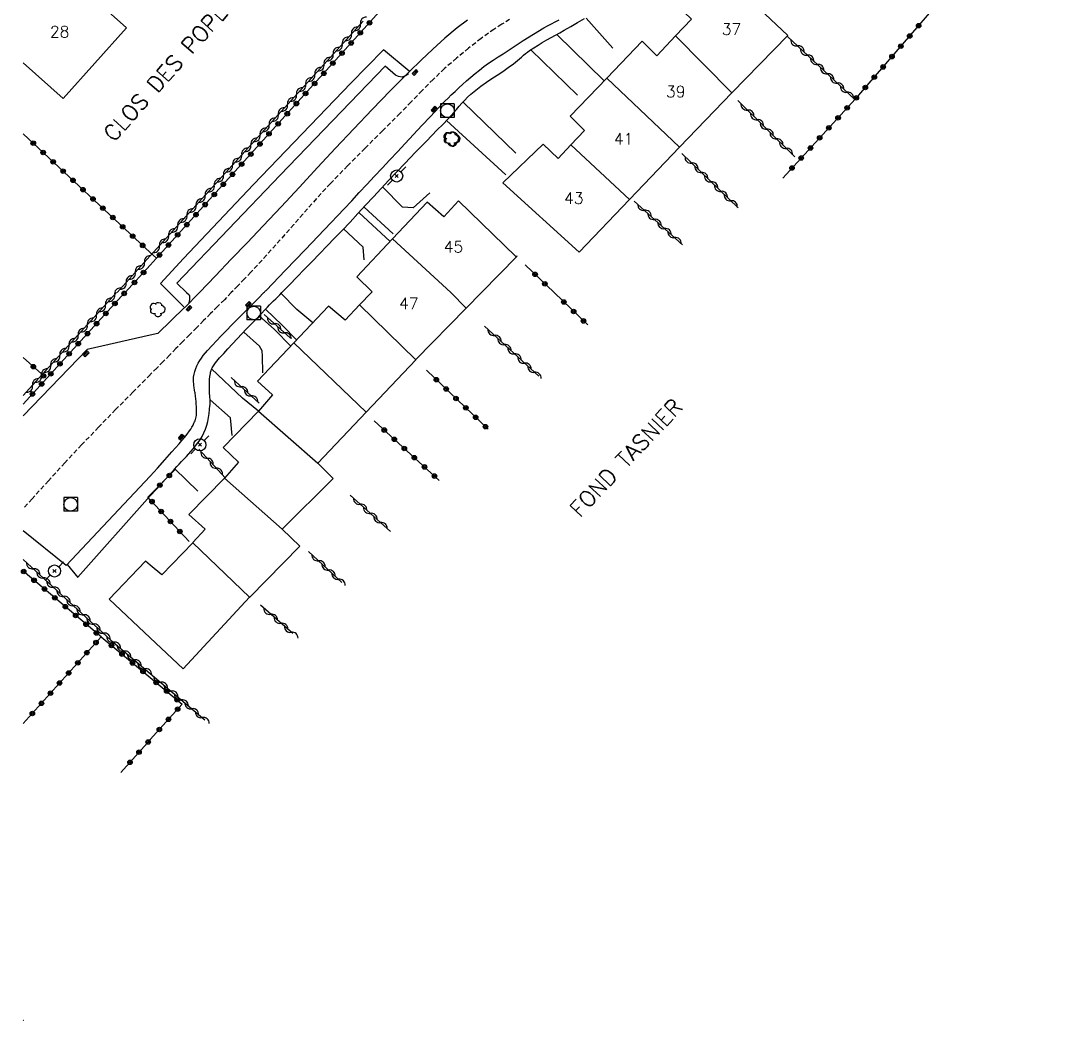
# Model space of a CAD drawing. Header units: millimetres. Extents: x 159000 to 160002, y 156999 to 158000.
# Drawn here: x 158999.7 to 159112.6, y 157090.8 to 157201 of the extents above; entities that cross this region are included whole.
import ezdxf
from ezdxf.enums import TextEntityAlignment as Align

# ---------------------------------------------------------------- set-up
doc = ezdxf.new("R2010")
doc.units = ezdxf.units.MM
doc.linetypes.add('DASHED', pattern=[0.75, 0.5, -0.25])
doc.layers.get('0').update_dxf_attribs({"linetype": 'CONTINUOUS'})
for name, color, linetype in [('W0001', 6, 'DASHED'), ('W0006', 2, 'CONTINUOUS'), ('W0008', 7, 'CONTINUOUS'), ('W0014', 7, 'CONTINUOUS'), ('W0017', 7, 'CONTINUOUS'), ('W0101', 7, 'CONTINUOUS'), ('W0104', 1, 'CONTINUOUS'), ('W0300', 7, 'CONTINUOUS'), ('W0310', 3, 'CONTINUOUS'), ('W0323', 7, 'CONTINUOUS'), ('W0401', 7, 'CONTINUOUS'), ('W0420', 7, 'CONTINUOUS'), ('W0473', 7, 'CONTINUOUS'), ('W0989', 7, 'CONTINUOUS'), ('W0991', 7, 'CONTINUOUS'), ('W1102', 7, 'CONTINUOUS')]:
    doc.layers.add(name, color=color, linetype=linetype)
doc.styles.get("Standard").update_dxf_attribs({"font": 'romans.shx', "width": 0.85})

# ---------------------------------------------------------------- blocks, each defined once
blk = doc.blocks.new('T300')
for p, q in [((-0.8, 0.51), (-0.86, 0.34)), ((-0.86, 0.34), (-0.86, 0.17)), ((-0.86, 0.17), (-0.74, 0.06)), ((-0.69, 0.63), (-0.8, 0.51)), ((-0.8, -0.06), (-0.74, 0.06)), ((-0.74, 0.06), (-0.69, 0.11)), ((-0.57, 0.69), (-0.69, 0.63)), ((-0.46, 0.69), (-0.57, 0.69)), ((-0.29, 0.63), (-0.46, 0.69)), ((-0.29, 0.63), (-0.17, 0.74)), ((-0.23, 0.57), (-0.29, 0.63)), ((-0.17, 0.74), (-0.06, 0.8)), ((-0.06, 0.8), (0.06, 0.8)), ((0.06, 0.8), (0.23, 0.74)), ((0.23, 0.74), (0.34, 0.63)), ((0.34, 0.63), (0.4, 0.51)), ((0.46, 0.46), (0.34, 0.46)), ((0.4, 0.51), (0.4, 0.46)), ((0.57, 0.4), (0.46, 0.46)), ((0.57, 0.4), (0.69, 0.29)), ((0.69, 0.29), (0.74, 0.17)), ((0.74, 0.06), (0.69, -0.17)), ((0.74, 0.17), (0.74, 0.06)), ((-0.8, -0.17), (-0.8, -0.06)), ((-0.8, -0.23), (-0.8, -0.17)), ((-0.74, -0.34), (-0.8, -0.23)), ((-0.69, -0.4), (-0.74, -0.34)), ((-0.51, -0.46), (-0.69, -0.4)), ((-0.4, -0.46), (-0.51, -0.46)), ((-0.4, -0.46), (-0.34, -0.46)), ((-0.34, -0.46), (-0.34, -0.4)), ((-0.34, -0.51), (-0.34, -0.46)), ((-0.29, -0.63), (-0.34, -0.51)), ((-0.17, -0.74), (-0.29, -0.63)), ((-0.06, -0.8), (-0.17, -0.74)), ((0.06, -0.8), (-0.06, -0.8)), ((0.17, -0.74), (0.06, -0.8)), ((0.23, -0.69), (0.17, -0.74)), ((0.29, -0.46), (0.23, -0.46)), ((0.29, -0.63), (0.23, -0.69)), ((0.46, -0.4), (0.29, -0.46)), ((0.34, -0.51), (0.29, -0.63)), ((0.34, -0.51), (0.34, -0.46)), ((0.57, -0.34), (0.46, -0.4)), ((0.63, -0.29), (0.57, -0.34)), ((0.69, -0.17), (0.63, -0.29))]:
    blk.add_line(p, q)
blk = doc.blocks.new('T401')
for p, q in [((-0.3, 0.3), (0, 0.3)), ((-0.3, -0.25), (-0.3, 0.3)), ((-0.3, 0.15), (0, 0.15)), ((-0.3, 0), (0, 0)), ((0, 0.3), (0, -0.25)), ((-0.3, -0.15), (0, -0.15)), ((-0.3, -0.25), (-0.3, -0.3)), ((-0.3, -0.3), (0, -0.3)), ((0, -0.3), (0, -0.25))]:
    blk.add_line(p, q)
blk = doc.blocks.new('T473')
for p, q in [((-0.166667, 0.166667), (0.166667, -0.166667)), ((-0.166667, -0.166667), (0.166667, 0.166667)), ((0.500001, 0.500001), (1.000002, 1.000002)), ((-1.000002, -1.000002), (-0.500001, -0.500001))]:
    blk.add_line(p, q)
blk.add_ellipse((0, 0), major_axis=(0.471405, 0.471405), ratio=1, start_param=5.4977871438, end_param=11.780972451)
blk = doc.blocks.new('T420')
for p, q in [((0.75, 0.75), (-0.75, 0.75)), ((-0.75, 0.75), (-0.75, -0.75)), ((0.75, 0.75), (0.75, -0.75)), ((0.75, -0.75), (-0.75, -0.75))]:
    blk.add_line(p, q)
blk.add_ellipse((0, 0), major_axis=(-0.53, 0.53), ratio=1, start_param=3.926991, end_param=10.210176)
blk = doc.blocks.new('t310o')
at = {"color": 0, "linetype": 'Continuous'}
for centre, start, end in [((-0.5, 0.38), 216.8699, 323.1304), ((0.5, -0.37), 36.8699, 143.1303)]:
    blk.add_arc(centre, 0.625, start, end, dxfattribs=at)
blk = doc.blocks.new('t323o')
at = {"color": 0, "linetype": 'Continuous'}
for radius in [0.25, 0.15]:
    blk.add_circle((0, 0), radius, dxfattribs=at)

msp = doc.modelspace()

# ---------------------------------------------------------------- linework, layer by layer
at = {"layer": 'W0001'}
for points in [[(159053.59, 157201.1), (159052.72, 157200.57), (159051.87, 157200.01), (159050.45, 157199), (159049.08, 157197.94), (159047.74, 157196.83), (159046.43, 157195.69), (159045.17, 157194.5), (159043.95, 157193.26), (159042.74, 157192.01), (159041.53, 157190.76), (159039.6, 157188.84), (159037.66, 157186.91), (159035.74, 157184.98), (159033.84, 157183.01), (159032.82, 157181.91), (159031.81, 157180.79), (159030.81, 157179.66), (159029.82, 157178.52), (159028.82, 157177.39), (159027.83, 157176.26), (159026.82, 157175.14), (159025.8, 157174.03), (159025.08, 157173.26), (159024.37, 157172.51), (159023.64, 157171.75), (159022.92, 157171)], [(159022.92, 157171), (159022.16, 157170.22), (159021.4, 157169.45), (159020.64, 157168.68), (159019.87, 157167.91), (159019.11, 157167.15), (159018.34, 157166.38), (159017.58, 157165.61), (159016.82, 157164.83), (159016.12, 157164.11), (159015.41, 157163.39), (159014.71, 157162.68), (159014, 157161.96)], [(159013.99, 157161.95), (159012.09, 157160.03), (159010.18, 157158.11), (159008.29, 157156.17), (159006.42, 157154.21), (159004.59, 157152.25), (159002.77, 157150.27), (159000.97, 157148.27), (159000, 157147.18)]]:
    msp.add_lwpolyline(points, dxfattribs=at)
at = {"layer": 'W0006'}
for points in [[(159039.89, 157195.96), (159028.32, 157183.95), (159016.92, 157172.05)], [(159042.46, 157195.12), (159042.19, 157194.92), (159041.77, 157194.75), (159041.36, 157194.8), (159041.03, 157194.98), (159039.89, 157195.96)], [(159016.92, 157172.05), (159017.98, 157171)], [(159017.98, 157171), (159018.28, 157170.74)], [(159018.28, 157170.74), (159018.3, 157170.68), (159018.31, 157170.61), (159018.32, 157170.55), (159018.33, 157170.48), (159018.33, 157170.43), (159018.33, 157170.38), (159018.32, 157170.33), (159018.32, 157170.28), (159018.3, 157170.16), (159018.28, 157170.04), (159018.26, 157169.92), (159018.24, 157169.81)]]:
    msp.add_lwpolyline(points, dxfattribs=at)
at = {"layer": 'W0008'}
for points in [[(159048.97, 157201.04), (159047.83, 157200.18), (159046.45, 157199.03), (159045.12, 157197.83), (159043.83, 157196.6), (159042.55, 157195.35), (159040.47, 157193.28), (159038.43, 157191.18), (159036.41, 157189.06), (159034.41, 157186.92), (159032.42, 157184.77), (159030.43, 157182.62), (159028.43, 157180.47), (159026.42, 157178.34), (159024.67, 157176.5), (159022.92, 157174.67), (159021.18, 157172.83), (159019.43, 157171)], [(159019.43, 157171), (159017.77, 157169.31)], [(159017.77, 157169.34), (159014.82, 157166.49)], [(159014.82, 157166.49), (159014, 157166.3)], [(159013.99, 157166.3), (159007.05, 157164.73)], [(159014, 157166.3), (159013.99, 157166.3)], [(159007.05, 157164.73), (159000, 157157.42)], [(159000, 157144.78), (159004.72, 157140.97)]]:
    msp.add_lwpolyline(points, dxfattribs=at)
at = {"layer": 'W0014'}
for points in [[(159026.52, 157171), (159026.57, 157171.06), (159026.63, 157171.12), (159026.69, 157171.18), (159026.75, 157171.24), (159028.9, 157173.48), (159031.06, 157175.72), (159033.21, 157177.97), (159035.35, 157180.22), (159036.19, 157181.12), (159037.03, 157182.02), (159037.87, 157182.92), (159038.71, 157183.83), (159039.55, 157184.73), (159040.39, 157185.63), (159041.23, 157186.53), (159042.07, 157187.43), (159043, 157188.43), (159043.92, 157189.43), (159044.86, 157190.42), (159045.8, 157191.41), (159046.13, 157191.76), (159046.47, 157192.1), (159046.81, 157192.44), (159047.16, 157192.78), (159047.58, 157193.18), (159048, 157193.58), (159048.43, 157193.97), (159048.86, 157194.35), (159049.32, 157194.75), (159049.79, 157195.15), (159050.27, 157195.53), (159050.76, 157195.91), (159051.27, 157196.28), (159051.8, 157196.63), (159052.33, 157196.97), (159052.87, 157197.32), (159053.98, 157198.05), (159055.1, 157198.77), (159056.23, 157199.48), (159057.37, 157200.17), (159057.78, 157200.4), (159058.2, 157200.62), (159058.62, 157200.84), (159059.05, 157201.05)], [(159028.49, 157171), (159029.32, 157171.86), (159030.16, 157172.71), (159030.99, 157173.57), (159031.82, 157174.42), (159032.66, 157175.28), (159033.49, 157176.14), (159034.31, 157177), (159035.14, 157177.86), (159036.01, 157178.78), (159036.87, 157179.7), (159037.72, 157180.63), (159038.58, 157181.55), (159039.44, 157182.48), (159040.3, 157183.4), (159041.16, 157184.32), (159042.03, 157185.24), (159042.62, 157185.86), (159043.22, 157186.47), (159043.82, 157187.08), (159044.42, 157187.7), (159045.02, 157188.31), (159045.62, 157188.92), (159046.22, 157189.54), (159046.81, 157190.15), (159047.12, 157190.49), (159047.43, 157190.84), (159047.73, 157191.19), (159048.03, 157191.53), (159048.33, 157191.88), (159048.65, 157192.22), (159048.97, 157192.55), (159049.31, 157192.86), (159049.87, 157193.32), (159050.44, 157193.76), (159051.03, 157194.18), (159051.63, 157194.58), (159052.24, 157194.98), (159052.84, 157195.38), (159053.43, 157195.79), (159054.01, 157196.22), (159054.24, 157196.4), (159054.46, 157196.58), (159054.68, 157196.77), (159054.9, 157196.96), (159055.12, 157197.15), (159055.34, 157197.34), (159055.57, 157197.51), (159055.8, 157197.68), (159056.26, 157197.99), (159056.73, 157198.28), (159057.2, 157198.56), (159057.69, 157198.84), (159058.17, 157199.1), (159058.65, 157199.37), (159059.13, 157199.64), (159059.61, 157199.91), (159060.35, 157200.34), (159061.09, 157200.77), (159061.83, 157201.21)], [(159039.71, 157197.77), (159036.11, 157194.07), (159032.53, 157190.36), (159028.95, 157186.63), (159025.38, 157182.9), (159022.8, 157180.19), (159020.24, 157177.47), (159017.67, 157174.74), (159015.12, 157172)], [(159042.51, 157195.42), (159039.71, 157197.77)], [(159014, 157150.78), (159014.8, 157151.67), (159015.59, 157152.56), (159016.38, 157153.45), (159017.17, 157154.35), (159017.47, 157154.69), (159017.77, 157155.03), (159018.06, 157155.39), (159018.33, 157155.76), (159018.46, 157155.96), (159018.59, 157156.17), (159018.71, 157156.38), (159018.81, 157156.6), (159018.88, 157156.74), (159018.94, 157156.88), (159018.99, 157157.02), (159019.03, 157157.17), (159019.06, 157157.31), (159019.08, 157157.46), (159019.09, 157157.6), (159019.1, 157157.75), (159019.1, 157157.83), (159019.1, 157157.91), (159019.1, 157158), (159019.1, 157158.08), (159019.09, 157158.16), (159019.09, 157158.24), (159019.08, 157158.33), (159019.08, 157158.41), (159019.06, 157158.7), (159019.04, 157159), (159019.02, 157159.29), (159018.99, 157159.58), (159018.97, 157159.71), (159018.95, 157159.83), (159018.93, 157159.96), (159018.9, 157160.08), (159018.88, 157160.21), (159018.86, 157160.33), (159018.84, 157160.46), (159018.83, 157160.58), (159018.81, 157160.72), (159018.79, 157160.85), (159018.78, 157160.99), (159018.77, 157161.12), (159018.76, 157161.26), (159018.76, 157161.4), (159018.76, 157161.53), (159018.77, 157161.67), (159018.82, 157162), (159018.9, 157162.32), (159019.01, 157162.63), (159019.13, 157162.94), (159019.28, 157163.24), (159019.45, 157163.52), (159019.63, 157163.79), (159019.83, 157164.06), (159020.29, 157164.63), (159020.8, 157165.17), (159021.31, 157165.7), (159021.82, 157166.22), (159022.4, 157166.83), (159022.98, 157167.43), (159023.57, 157168.02), (159024.16, 157168.62), (159024.75, 157169.21), (159025.34, 157169.8), (159025.93, 157170.4), (159026.52, 157171)], [(159014, 157148.6), (159014.67, 157149.34), (159015.33, 157150.08), (159016, 157150.81), (159016.66, 157151.55), (159016.92, 157151.83), (159017.18, 157152.1), (159017.44, 157152.38), (159017.71, 157152.65), (159017.97, 157152.92), (159018.22, 157153.2), (159018.47, 157153.49), (159018.72, 157153.78), (159018.98, 157154.1), (159019.25, 157154.44), (159019.49, 157154.78), (159019.71, 157155.15), (159019.9, 157155.55), (159020.07, 157155.96), (159020.21, 157156.38), (159020.33, 157156.81), (159020.42, 157157.24), (159020.49, 157157.68), (159020.53, 157158.12), (159020.57, 157158.56), (159020.58, 157158.64), (159020.58, 157158.71), (159020.58, 157158.79), (159020.58, 157158.86), (159020.58, 157158.94), (159020.58, 157159.01), (159020.58, 157159.09), (159020.58, 157159.17), (159020.57, 157159.56), (159020.54, 157159.96), (159020.52, 157160.35), (159020.52, 157160.75), (159020.52, 157161.08), (159020.54, 157161.41), (159020.56, 157161.75), (159020.62, 157162.08), (159020.65, 157162.24), (159020.7, 157162.4), (159020.76, 157162.55), (159020.83, 157162.7), (159021.2, 157163.27), (159021.64, 157163.8), (159022.11, 157164.29), (159022.56, 157164.79), (159023.57, 157165.91), (159024.61, 157167), (159025.65, 157168.09), (159026.69, 157169.18), (159026.91, 157169.41), (159027.14, 157169.64), (159027.36, 157169.86), (159027.59, 157170.09), (159027.82, 157170.32), (159028.04, 157170.54), (159028.27, 157170.77), (159028.49, 157171)], [(159015.12, 157172), (159016.11, 157171)], [(159016.11, 157171), (159017.68, 157169.44)], [(159004.72, 157140.94), (159013.99, 157150.77)], [(159013.99, 157150.77), (159014, 157150.78)], [(159006.02, 157139.64), (159013.99, 157148.6)], [(159013.99, 157148.6), (159014, 157148.6)], [(159004.82, 157141.04), (159006.02, 157139.61)]]:
    msp.add_lwpolyline(points, dxfattribs=at)
at = {"layer": 'W0017'}
for points in [[(159064.97, 157197.94), (159062.02, 157201.26)], [(159064.01, 157194.33), (159058.78, 157199.43)], [(159055.93, 157197.77), (159061.08, 157192.74)], [(159054.27, 157186.36), (159048.46, 157191.98)], [(159046.63, 157189.97), (159053.17, 157183.96)], [(159044.79, 157182.01), (159042.96, 157180.35), (159041.8, 157180.4), (159039.6, 157182.65)], [(159040.75, 157177.46), (159037.55, 157180.43)], [(159040.42, 157176.64), (159036.97, 157179.81)], [(159037.57, 157174.6), (159037.46, 157176.01), (159035.3, 157178.04)], [(159031.91, 157167.68), (159030.15, 157169.12), (159028.39, 157170.94)], [(159030.12, 157165.79), (159028.55, 157167.36), (159026.7, 157169.18)], [(159029.47, 157165.1), (159027.67, 157166.92), (159026, 157168.45)], [(159026.41, 157162.16), (159026.38, 157163.98), (159026.34, 157164.58), (159026.04, 157165.08), (159024.29, 157166.64)], [(159025.94, 157157.94), (159024.16, 157159.36), (159020.76, 157162.59)], [(159023.01, 157155.25), (159022.83, 157157.19), (159020.58, 157159.2)], [(159019.24, 157149.12), (159016.69, 157151.58)]]:
    msp.add_lwpolyline(points, dxfattribs=at)
at = {"layer": 'W0101'}
for points in [[(159000, 157196.32), (159004.41, 157192.39), (159011.38, 157200.19), (159003.61, 157207.12)], [(159084.24, 157199.35), (159076.09, 157207.05), (159071.99, 157202.72), (159073.62, 157201.14), (159071.87, 157199.28)], [(159071.87, 157199.28), (159069.81, 157197.1), (159068.19, 157198.71), (159064.31, 157194.64)], [(159078.09, 157193), (159084.24, 157199.35)], [(159064.31, 157194.64), (159060.27, 157190.43), (159061.83, 157188.85), (159060.34, 157187.27)], [(159072.31, 157187.03), (159078.09, 157193)], [(159060.34, 157187.27), (159058.93, 157185.78), (159057.29, 157187.35), (159052.85, 157183.08), (159061.27, 157175.46), (159066.8, 157181.26)], [(159066.8, 157181.26), (159072.31, 157187.03)], [(159054.29, 157174.99), (159047.97, 157181.11), (159046.36, 157179.36), (159044.52, 157180.98), (159040.68, 157176.92)], [(159040.68, 157176.92), (159036.74, 157172.74), (159038.45, 157171.09), (159038.37, 157171)], [(159050.51, 157171), (159054.42, 157175.02), (159054.29, 157174.99)], [(159038.37, 157171), (159037.06, 157169.64)], [(159048.81, 157169.27), (159050.51, 157171)], [(159037.06, 157169.64), (159035.46, 157167.96), (159033.64, 157169.5), (159029.82, 157165.47)], [(159043.27, 157163.62), (159048.81, 157169.27)], [(159029.82, 157165.47), (159025.82, 157161.24), (159027.47, 157159.73), (159025.94, 157157.92), (159025.94, 157157.94)], [(159037.78, 157157.82), (159043.27, 157163.59), (159043.27, 157163.62)], [(159025.94, 157157.94), (159022.04, 157153.92), (159023.73, 157152.3), (159022.16, 157150.55)], [(159032.46, 157152.21), (159037.78, 157157.82)], [(159028.53, 157144.92), (159034.16, 157150.5), (159032.46, 157152.21)], [(159022.16, 157150.55), (159018.25, 157146.54), (159020.05, 157144.93), (159018.7, 157143.45)], [(159024.94, 157137.45), (159024.97, 157137.45), (159030.47, 157143.05), (159028.53, 157144.92)], [(159018.7, 157143.45), (159018.7, 157143.43), (159015.28, 157139.9), (159014, 157140.98)], [(159013.99, 157140.98), (159013.47, 157141.42), (159009.48, 157137.23), (159013.99, 157132.97)], [(159014, 157132.96), (159017.61, 157129.55), (159024.94, 157137.45)]]:
    msp.add_lwpolyline(points, dxfattribs=at)
at = {"layer": 'W0104'}
for points in [[(159014, 157140.98), (159013.99, 157140.98)], [(159013.99, 157132.97), (159014, 157132.96)], [(159000, 157090.82), (159000.02, 157090.8), (159000, 157090.78)]]:
    msp.add_lwpolyline(points, dxfattribs=at)
at = {"layer": 'W0310'}
for points in [[(159037.44, 157200.92), (159014, 157175.05)], [(159091.64, 157192.28), (159084.21, 157199.22)], [(159085.02, 157185.96), (159078.74, 157192.17)], [(159078.78, 157180.35), (159072.57, 157186.32)], [(159072.64, 157176.28), (159067.33, 157181.08)], [(159014, 157175.05), (159010.33, 157171)], [(159010.28, 157171), (159000, 157159.65)], [(159029.4, 157166.02), (159026.54, 157168.57)], [(159056.81, 157161.78), (159050.83, 157167.31)], [(159025.99, 157158.82), (159022.9, 157161.64)], [(159022.29, 157150.54), (159019.33, 157153.75)], [(159040.46, 157144.68), (159036.03, 157148.68)], [(159035.1, 157139.07), (159031.44, 157142.47)], [(159000, 157141.58), (159009.66, 157132.71), (159013.99, 157129.02)], [(159029.7, 157133.42), (159026.15, 157136.55)], [(159013.99, 157129.02), (159014, 157129.02)], [(159014, 157129.02), (159020.01, 157123.91)]]:
    msp.add_lwpolyline(points, dxfattribs=at)
at = {"layer": 'W0323'}
for points in [[(159014, 157174.03), (159014.66, 157174.75), (159038.94, 157201.61), (159052.64, 157216.88), (159042.4, 157226.58)], [(159083.71, 157183.62), (159092.07, 157192.75), (159105.37, 157208.21), (159112.65, 157215.88)], [(159014, 157175.41), (159000, 157188.48)], [(159014.68, 157174.78), (159014, 157175.41)], [(159011.24, 157171), (159014, 157174.03)], [(159058.49, 157171), (159055.32, 157174.05)], [(159000, 157158.71), (159011.2, 157171)], [(159062.21, 157167.43), (159058.49, 157171)], [(159000, 157163.84), (159002.33, 157161.74)], [(159044.43, 157162.45), (159051.23, 157155.94)], [(159045.84, 157150.3), (159038.67, 157156.86)], [(159014, 157148.71), (159016.69, 157151.45)], [(159013.99, 157148.17), (159013.74, 157148.44), (159013.99, 157148.7)], [(159013.99, 157148.7), (159014, 157148.71)], [(159014, 157148.17), (159013.99, 157148.17)], [(159018.27, 157143.58), (159014, 157148.17)], [(159000, 157123.5), (159008.57, 157133.06), (159000, 157140.3)], [(159008.57, 157133.06), (159013.99, 157128.58)], [(159013.99, 157128.58), (159014, 157128.57)], [(159014, 157128.57), (159017.52, 157125.66), (159014, 157121.74)], [(159013.99, 157121.73), (159010.76, 157118.13)], [(159014, 157121.74), (159013.99, 157121.73)]]:
    msp.add_lwpolyline(points, dxfattribs=at)
at = {"layer": 'W1102'}
for points in [[(159071.87, 157199.28), (159078.09, 157193)], [(159064.31, 157194.64), (159072.31, 157187.03)], [(159060.34, 157187.27), (159066.8, 157181.26)], [(159040.68, 157176.92), (159047.11, 157171)], [(159047.11, 157171), (159048.81, 157169.27)], [(159043.27, 157163.59), (159037.06, 157169.64)], [(159029.82, 157165.47), (159037.78, 157157.82)], [(159025.94, 157157.92), (159032.46, 157152.21)], [(159028.53, 157144.92), (159022.16, 157150.55)], [(159024.94, 157137.45), (159018.7, 157143.43)]]:
    msp.add_lwpolyline(points, dxfattribs=at)

# ---------------------------------------------------------------- block references
at = {"layer": 'W0300'}
for p in [(159047.21, 157187.92), (159047.36, 157187.9), (159014.86, 157169.12)]:
    msp.add_blockref('T300', p, dxfattribs=at)
at = {"layer": 'W0310'}
for p, rotation in [((159037.16, 157200.62), 227.8231475639559), ((159036.16, 157199.51), 227.8231475639559), ((159035.15, 157198.4), 227.8231475639559), ((159034.14, 157197.29), 227.8231475639559), ((159085.31, 157198.2), 136.9287977310387), ((159033.14, 157196.17), 227.8231475639559), ((159086.4, 157197.17), 136.9287977310387), ((159087.5, 157196.15), 136.9287977310387), ((159032.13, 157195.06), 227.8231475639559), ((159088.59, 157195.12), 136.9287977310387), ((159031.12, 157193.95), 227.8231475639559), ((159089.69, 157194.1), 136.9287977310387), ((159030.11, 157192.84), 227.8231475639559), ((159090.78, 157193.08), 136.9287977310387), ((159029.11, 157191.73), 227.8231475639559), ((159028.1, 157190.62), 227.8231475639559), ((159079.81, 157191.12), 135.2705422863797), ((159027.09, 157189.5), 227.8231475639559), ((159080.87, 157190.06), 135.2705422863797), ((159026.09, 157188.39), 227.8231475639559), ((159081.94, 157189.01), 135.2705422863797), ((159025.08, 157187.28), 227.8231475639559), ((159083.01, 157187.95), 135.2705422863797), ((159024.07, 157186.17), 227.8231475639559), ((159084.07, 157186.9), 135.2705422863797), ((159023.06, 157185.06), 227.8231475639559), ((159073.65, 157185.28), 136.1045375639214), ((159022.06, 157183.95), 227.8231475639559), ((159074.73, 157184.24), 136.1045375639214), ((159021.05, 157182.83), 227.8231475639559), ((159075.81, 157183.2), 136.1045375639214), ((159020.04, 157181.72), 227.8231475639559), ((159076.89, 157182.16), 136.1045375639214), ((159019.04, 157180.61), 227.8231475639559), ((159077.97, 157181.12), 136.1045375639214), ((159018.03, 157179.5), 227.8231475639559), ((159068.45, 157180.08), 137.82766379142), ((159017.02, 157178.39), 227.8231475639559), ((159069.56, 157179.07), 137.82766379142), ((159070.67, 157178.06), 137.82766379142), ((159016.01, 157177.28), 227.8231475639559), ((159071.78, 157177.06), 137.82766379142), ((159015.01, 157176.17), 227.8231475639559), ((159013.35, 157174.33), 227.8231475639386), ((159012.34, 157173.22), 227.8231475639386), ((159011.33, 157172.11), 227.8231475639386), ((159010.07, 157170.77), 227.8236556895569), ((159009.06, 157169.65), 227.8236556895569), ((159008.06, 157168.54), 227.8236556895569), ((159007.05, 157167.43), 227.8236556895569), ((159027.66, 157167.57), 138.2924215742083), ((159006.04, 157166.32), 227.8236556895569), ((159028.78, 157166.57), 138.2924215742083), ((159051.93, 157166.29), 137.1953541226509), ((159005.04, 157165.21), 227.8236556895569), ((159053.03, 157165.27), 137.1953541226509), ((159004.03, 157164.1), 227.8236556895569), ((159054.13, 157164.25), 137.1953541226509), ((159003.02, 157162.98), 227.8236556895569), ((159055.23, 157163.23), 137.1953541226509), ((159056.33, 157162.22), 137.1953541226509), ((159002.01, 157161.87), 227.8236556895569), ((159001.01, 157160.76), 227.8236556895569), ((159024, 157160.63), 137.6734042253114), ((159025.11, 157159.62), 137.6734042253114), ((159020.26, 157152.74), 132.666223578075), ((159021.28, 157151.64), 132.666223578075), ((159037.14, 157147.67), 137.9747195303), ((159038.25, 157146.67), 137.9747195303), ((159039.37, 157145.66), 137.9747195303), ((159032.54, 157141.45), 137.0107960905927), ((159001.1, 157140.56), 317.4386751002921), ((159033.64, 157140.43), 137.0107960905927), ((159002.21, 157139.55), 317.4386751002921), ((159003.31, 157138.53), 317.4386751002921), ((159034.74, 157139.41), 137.0107960905927), ((159004.42, 157137.52), 317.4386751002921), ((159005.52, 157136.5), 317.4386751002921), ((159006.63, 157135.49), 317.4386751002921), ((159027.27, 157135.55), 138.6211263147019), ((159007.73, 157134.47), 317.4386751002921), ((159028.4, 157134.56), 138.6211263147019), ((159008.84, 157133.46), 317.4386751002921), ((159029.53, 157133.57), 138.6211263147019), ((159009.95, 157132.46), 319.6502881646102), ((159011.1, 157131.48), 319.6502881646102), ((159012.24, 157130.51), 319.6502881646102), ((159013.38, 157129.54), 319.6502881646102), ((159015.14, 157128.05), 319.6502881648952), ((159016.29, 157127.08), 319.6502881648952), ((159017.43, 157126.1), 319.6502881648952), ((159018.57, 157125.13), 319.6502881648952), ((159019.72, 157124.16), 319.6502881648952)]:
    msp.add_blockref('t310o', p, dxfattribs=dict(at, rotation=rotation))
at = {"layer": 'W0323'}
for p, rotation in [((159038.15, 157200.73), 47.87978022953586), ((159098.67, 157200.42), 49.2947519244192), ((159037.14, 157199.62), 47.87978022953586), ((159097.69, 157199.28), 49.2947519244192), ((159036.14, 157198.5), 47.87978022953586), ((159096.71, 157198.15), 49.2947519244192), ((159035.13, 157197.39), 47.87978022953586), ((159095.73, 157197.01), 49.2947519244192), ((159034.12, 157196.28), 47.87978022953586), ((159094.76, 157195.87), 49.2947519244192), ((159033.12, 157195.17), 47.87978022953586), ((159093.78, 157194.74), 49.2947519244192), ((159032.11, 157194.05), 47.87978022953586), ((159092.8, 157193.6), 49.2947519244192), ((159031.11, 157192.94), 47.87978022953586), ((159091.81, 157192.47), 47.50677252761552), ((159030.1, 157191.83), 47.87978022953586), ((159090.8, 157191.36), 47.50677252761552), ((159029.09, 157190.71), 47.87978022953586), ((159089.79, 157190.26), 47.50677252761552), ((159028.09, 157189.6), 47.87978022953586), ((159088.77, 157189.15), 47.50677252761552), ((159027.08, 157188.49), 47.87978022953586), ((159087.76, 157188.05), 47.50677252761552), ((159001.1, 157187.46), 136.9666515399166), ((159002.19, 157186.44), 136.9666515399166), ((159026.08, 157187.38), 47.87978022953586), ((159086.75, 157186.94), 47.50677252761552), ((159003.29, 157185.41), 136.9666515399166), ((159025.07, 157186.26), 47.87978022953586), ((159085.73, 157185.83), 47.50677252761552), ((159004.39, 157184.39), 136.9666515399166), ((159024.06, 157185.15), 47.87978022953586), ((159084.72, 157184.73), 47.50677252761552), ((159005.48, 157183.37), 136.9666515399166), ((159023.06, 157184.04), 47.87978022953586), ((159006.58, 157182.34), 136.9666515399166), ((159022.05, 157182.93), 47.87978022953586), ((159007.68, 157181.32), 136.9666515399166), ((159021.05, 157181.81), 47.87978022953586), ((159008.77, 157180.3), 136.9666515399166), ((159020.04, 157180.7), 47.87978022953586), ((159009.87, 157179.27), 136.9666515399166), ((159019.03, 157179.59), 47.87978022953586), ((159010.96, 157178.25), 136.9666515399166), ((159018.03, 157178.48), 47.87978022953586), ((159012.06, 157177.22), 136.9666515399166), ((159017.02, 157177.36), 47.87978022953586), ((159013.16, 157176.2), 136.9666515399166), ((159015.01, 157175.14), 47.87978022953586), ((159016.01, 157176.25), 47.87978022953586), ((159013.26, 157173.22), 47.65567144273963), ((159056.4, 157173.01), 136.0605004984816), ((159012.25, 157172.11), 47.65567144273963), ((159057.48, 157171.97), 136.0605004984816), ((159011.11, 157170.91), 47.65617956856402), ((159010.1, 157169.8), 47.65617956856402), ((159059.57, 157169.96), 136.1902649441884), ((159009.09, 157168.69), 47.65617956856402), ((159060.65, 157168.92), 136.1902649441884), ((159008.08, 157167.58), 47.65617956856402), ((159061.73, 157167.88), 136.1902649441884), ((159007.07, 157166.47), 47.65617956856402), ((159006.06, 157165.37), 47.65617956856402), ((159005.05, 157164.26), 47.65617956856402), ((159001.11, 157162.84), 317.8644864442909), ((159004.04, 157163.15), 47.65617956856402), ((159002.22, 157161.83), 317.8644864442909), ((159003.03, 157162.04), 47.65617956856402), ((159002.02, 157160.93), 47.65617956856402), ((159045.52, 157161.41), 316.2320290428892), ((159001.01, 157159.82), 47.65617956856402), ((159046.6, 157160.37), 316.2320290428892), ((159047.68, 157159.33), 316.2320290428892), ((159048.77, 157158.3), 316.2320290428892), ((159049.85, 157157.26), 316.2320290428892), ((159050.93, 157156.22), 316.2320290428892), ((159039.78, 157155.85), 137.5107607073643), ((159040.89, 157154.83), 137.5107607073643), ((159041.99, 157153.82), 137.5107607073643), ((159043.1, 157152.81), 137.5107607073643), ((159044.21, 157151.79), 137.5107607073643), ((159016.1, 157150.85), 45.55787987712916), ((159045.31, 157150.78), 137.5107607073643), ((159015.05, 157149.78), 45.55787987712916), ((159014.18, 157147.97), 133.0121242041963), ((159015.2, 157146.88), 133.0121242041963), ((159016.23, 157145.78), 133.0121242041963), ((159017.25, 157144.68), 133.0121242041963), ((159000.05, 157140.27), 139.7866216858066), ((159001.19, 157139.3), 139.7866216858066), ((159002.34, 157138.33), 139.7866216858066), ((159003.48, 157137.36), 139.7866216858066), ((159004.63, 157136.39), 139.7866216858066), ((159005.77, 157135.42), 139.7866216858066), ((159006.92, 157134.45), 139.7866216858066), ((159008.06, 157133.49), 139.7866216858066), ((159008.01, 157132.43), 48.14137978233498), ((159007.01, 157131.32), 48.14137978233498), ((159009.72, 157132.11), 320.4317472941435), ((159010.88, 157131.15), 320.4317472941435), ((159006.01, 157130.2), 48.14137978233498), ((159012.04, 157130.19), 320.4317472941435), ((159005, 157129.08), 48.14137978233498), ((159013.19, 157129.24), 320.4317472941435), ((159004, 157127.97), 48.14137978233498), ((159014.65, 157128.04), 320.4317472945044), ((159003, 157126.85), 48.14137978233498), ((159015.81, 157127.08), 320.4317472945044), ((159002, 157125.73), 48.14137978233498), ((159016.96, 157126.12), 320.4317472945044), ((159001, 157124.61), 48.14137978233498), ((159017.01, 157125.09), 228.0682669225282), ((159016, 157123.97), 228.0682669225282), ((159015, 157122.85), 228.0682669225282), ((159013.76, 157121.48), 228.0682669228841), ((159012.76, 157120.36), 228.0682669228841), ((159011.76, 157119.24), 228.0682669228841)]:
    msp.add_blockref('t323o', p, dxfattribs=dict(at, rotation=rotation))
at = {"layer": 'W0401'}
for p, rotation in [((159043.07, 157195.36), 134.396488469026), ((159045.38, 157191.13), 316.2279164963675), ((159024.91, 157169.6), 315.1443377203962), ((159018.16, 157169.36), 135.807578230794), ((159006.83, 157164.35), 136.0223193782992), ((159017.52, 157154.99), 319.0863438338287)]:
    msp.add_blockref('T401', p, dxfattribs=dict(at, rotation=rotation))
at = {"layer": 'W0420'}
for p in [(159046.74, 157191.04), (159025.39, 157168.75), (159005.22, 157147.66)]:
    msp.add_blockref('T420', p, dxfattribs=at)
at = {"layer": 'W0473'}
for p in [(159041.15, 157183.85), (159019.46, 157154.23), (159003.44, 157140.32)]:
    msp.add_blockref('T473', p, dxfattribs=at)

# ---------------------------------------------------------------- texts
at = {"layer": 'W0989'}
for s, rotation, p in [('CLOS DES POPLIS', 48.3948, (159009.99, 157187.5)), ('FOND TASNIER', 46.6956, (159061.33, 157146.12))]:
    msp.add_text(s, height=1.75, rotation=rotation, dxfattribs=at).set_placement(p)
at = {"layer": 'W0991'}
for s, p in [('28', (159004.01, 157199.75)), ('37', (159078.05, 157200.02)), ('39', (159071.9, 157193.15)), ('41', (159066.16, 157187.95)), ('43', (159060.67, 157181.4)), ('45', (159047.41, 157176.05)), ('47', (159042.49, 157169.81))]:
    msp.add_text(s, height=1.25, dxfattribs=at).set_placement(p, align=Align.MIDDLE_CENTER)

doc.saveas('drawing.dxf')
